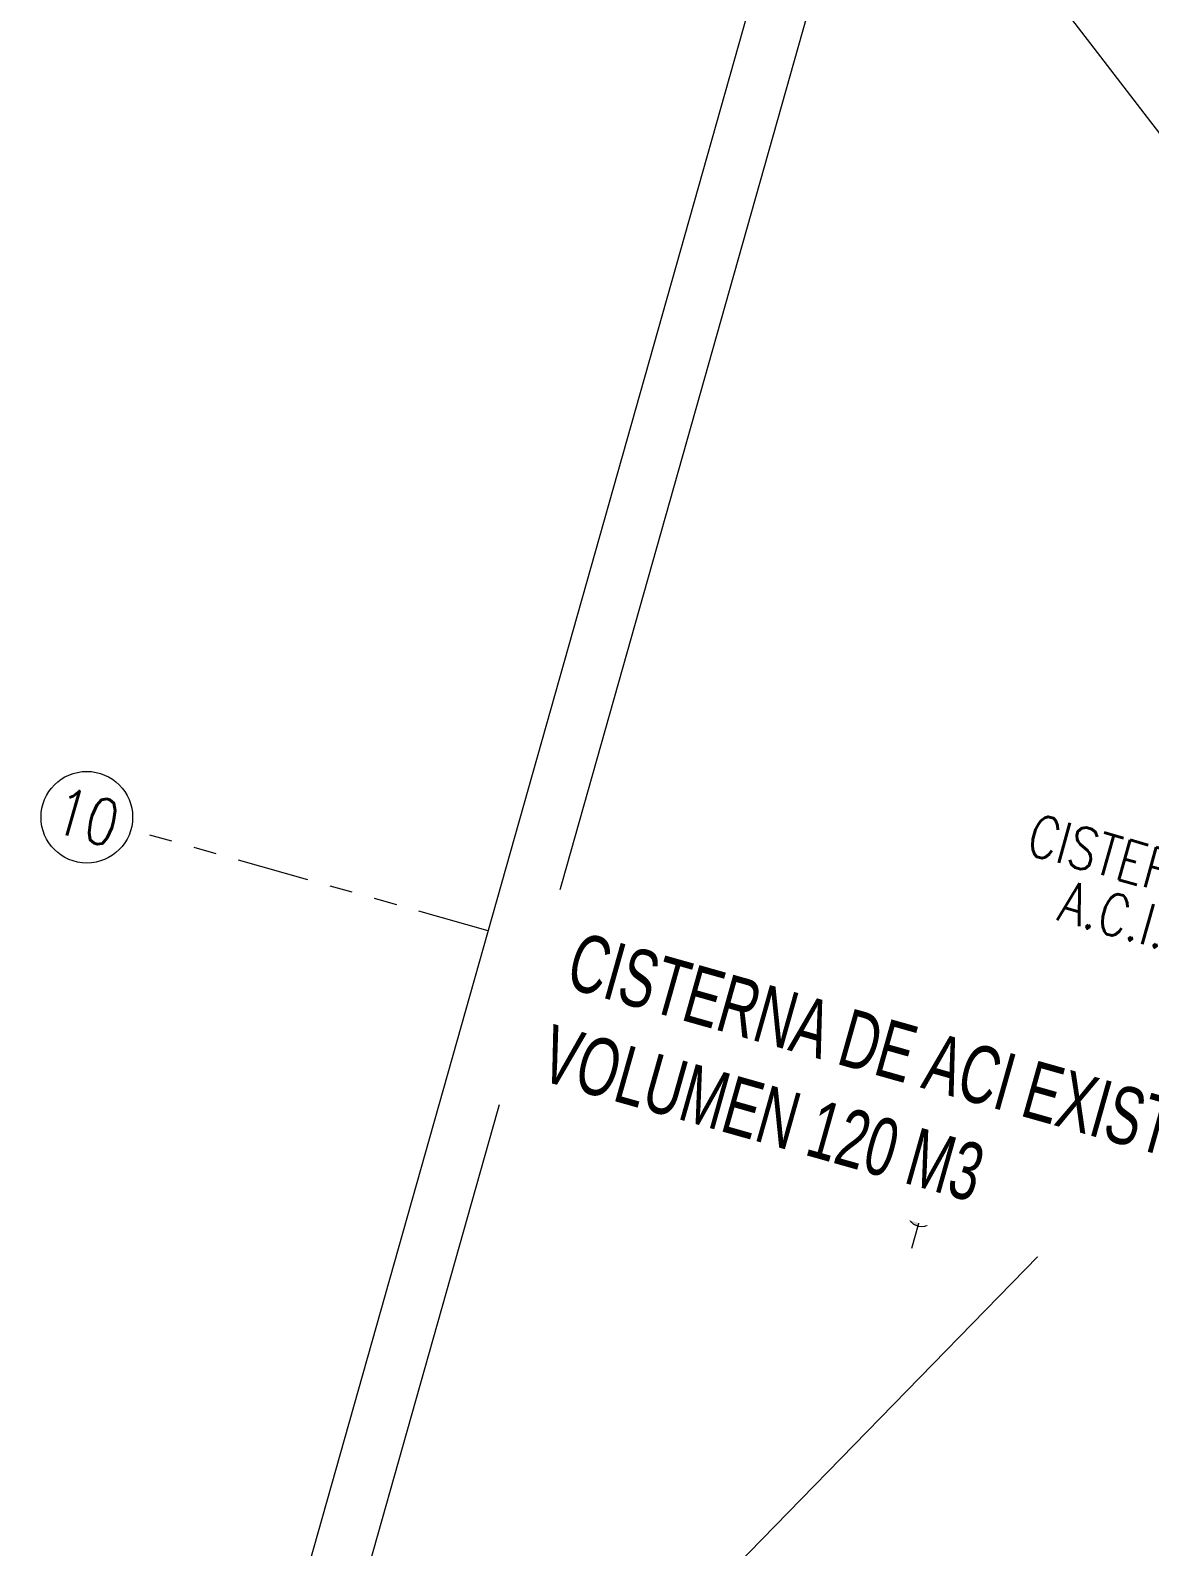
# Model space of a CAD drawing. Header units: inches. Extents: x 0 to 766, y -245 to 236.
# Drawn here: x 47.56 to 52.41, y -196.2 to -189.64 of the extents above; entities that cross this region are included whole.
import ezdxf
from ezdxf.enums import TextEntityAlignment as Align

# ---------------------------------------------------------------- set-up
doc = ezdxf.new("R2010")
doc.units = ezdxf.units.IN
doc.header["$MEASUREMENT"] = 0
doc.linetypes.add('PHANTOM', pattern=[2.5, 1.25, -0.25, 0.25, -0.25, 0.25, -0.25])
for name, color, linetype, lineweight in [('000 SOS 911 TEXTOS ACI', 7, 'Continuous', 9), ('A-TEXTO-INDICACIONES', 251, 'Continuous', 9), ('EJES', 251, 'PHANTOM', 9), ('MUROS', 251, 'Continuous', 9), ('NIVELES-NPT', 251, 'Continuous', 9), ('TEXTO-AMBIENTE', 251, 'Continuous', 9)]:
    doc.layers.add(name, color=color, linetype=linetype, lineweight=lineweight)
doc.styles.add('PIPE', font='ARIALN.TTF', dxfattribs={"width": 0.8})
doc.styles.add('ROMANS', font='romans.shx', dxfattribs={"width": 0.8})

# ---------------------------------------------------------------- blocks, each defined once
blk = doc.blocks.new('EJE')
at = {"linetype": 'Continuous'}
blk.add_circle((0, 0), 0.5, dxfattribs=at)
at = {"layer": 'A-TEXTO-INDICACIONES', "style": 'ROMANS'}
blk.add_attdef('EJE', text='', height=0.22, rotation=0, dxfattribs=at).set_placement((0.007, 0.028), align=Align.MIDDLE_CENTER)
blk = doc.blocks.new('NPT')
at = {"layer": 'NIVELES-NPT'}
h = blk.add_hatch(color=256, dxfattribs=at)
h.paths.add_polyline_path([(0, -0.0613), (0, 0), (-0.0603, 0, 0.004279), (-0.0603, -0.001, 0.414214)])
h.paths.add_polyline_path([(0, 0), (0.0603, 0, 0.409209), (0, 0.0593)])
blk.add_line((0.932, 0), (-0.1193, 0), dxfattribs=at)
blk.add_lwpolyline([(0, -0.1598), (0, 0.1494)], dxfattribs=at)
at = {"layer": 'NIVELES-NPT', "linetype": 'Continuous'}
blk.add_circle((0, -0.001), 0.0603, dxfattribs=at)
at = {"layer": 'NIVELES-NPT', "style": 'ROMANS', "width": 0.8}
blk.add_attdef('N.P.T.±0.00', (0.1175, 0.0358), '', height=0.1, dxfattribs=at)

msp = doc.modelspace()

# ---------------------------------------------------------------- linework, layer by layer
at = {"layer": 'EJES', "linetype": 'PHANTOM', "ltscale": 0.25}
msp.add_line((49.54, -193.5358, 0), (48.0292, -193.1087, 0), dxfattribs=at)
at = {"layer": 'MUROS'}
msp.add_line((48.0709, -198.7322, 0), (51.0553, -188.1759, 0), dxfattribs=at)
at = {"layer": 'MUROS', "color": 250}
for p, q in [((51.248, -188.5206, 0), (53.9991, -192.0989, 0)), ((53.7134, -193.1093, 0), (48.4157, -198.5394, 0))]:
    msp.add_line(p, q, dxfattribs=at)
at = {"layer": 'MUROS', "elevation": 0}
msp.add_lwpolyline([(55.51, -189.6951), (51.3241, -188.5117, 0.414214), (51.2006, -188.5807), (48.4067, -198.4634, 0.414214), (48.4757, -198.5868), (55.5244, -200.5795, 0.414214), (55.6479, -200.5105), (56.9265, -195.9878, 0.414214), (56.8574, -195.8643), (54.2112, -195.1162, 0.414214), (54.0878, -195.1853), (53.7885, -196.2438), (53.5479, -196.1757), (53.9424, -194.7804), (54.0627, -194.8144, 0.414214), (54.1861, -194.7454), (55.579, -189.8185, 0.414214)], format="xyb", close=True, dxfattribs=at)

# ---------------------------------------------------------------- block references
at = {"rotation": 344.2139988296181}
msp.add_blockref('NPT', (51.4184, -194.7563, 0), dxfattribs=at).add_auto_attribs({'N.P.T.±0.00': 'N.P.T. -4.65'})
at = {"layer": 'EJES'}
ref = msp.add_blockref('EJE', (47.8, -193.0439, 0), dxfattribs=dict(at, xscale=0.3968999999924565, yscale=0.3968999999924565, zscale=0.3968999999924565, rotation=164.2139988296182))
ref.add_attrib('EJE', '10', dxfattribs={"color": 1, "height": 0.2, "rotation": 344.214, "style": 'ROMANS', "width": 0.8}).set_placement((47.8, -193.0439, 0), align=Align.MIDDLE_CENTER)

# ---------------------------------------------------------------- texts
at = {"layer": 'TEXTO-AMBIENTE', "color": 251, "insert": (51.7385, -192.9773, 0), "char_height": 0.18, "attachment_point": 1, "rotation": 344.214, "line_spacing_factor": 0.8, "style": 'ROMANS'}
msp.add_mtext_dynamic_manual_height_columns('\\pxqc;CISTERNA\\PA.C.I.', width=1.256657, gutter_width=15, heights=[0], dxfattribs=at)

# ---------------------------------------------------------------- next in the draw order: texts
at = {"layer": '000 SOS 911 TEXTOS ACI', "insert": (49.9344, -193.5376, 0), "char_height": 0.15, "width": 3.942943, "attachment_point": 1, "rotation": 344.23663, "style": 'PIPE', "bg_fill": 3, "box_fill_scale": 2, "bg_fill_color": 256, "bg_fill_transparency": 0}
msp.add_mtext('\\pxql;{\\H1.66667x;CISTERNA DE ACI EXISTENTE:\\PVOLUMEN 120 M3}', dxfattribs=at)

doc.saveas('drawing.dxf')
